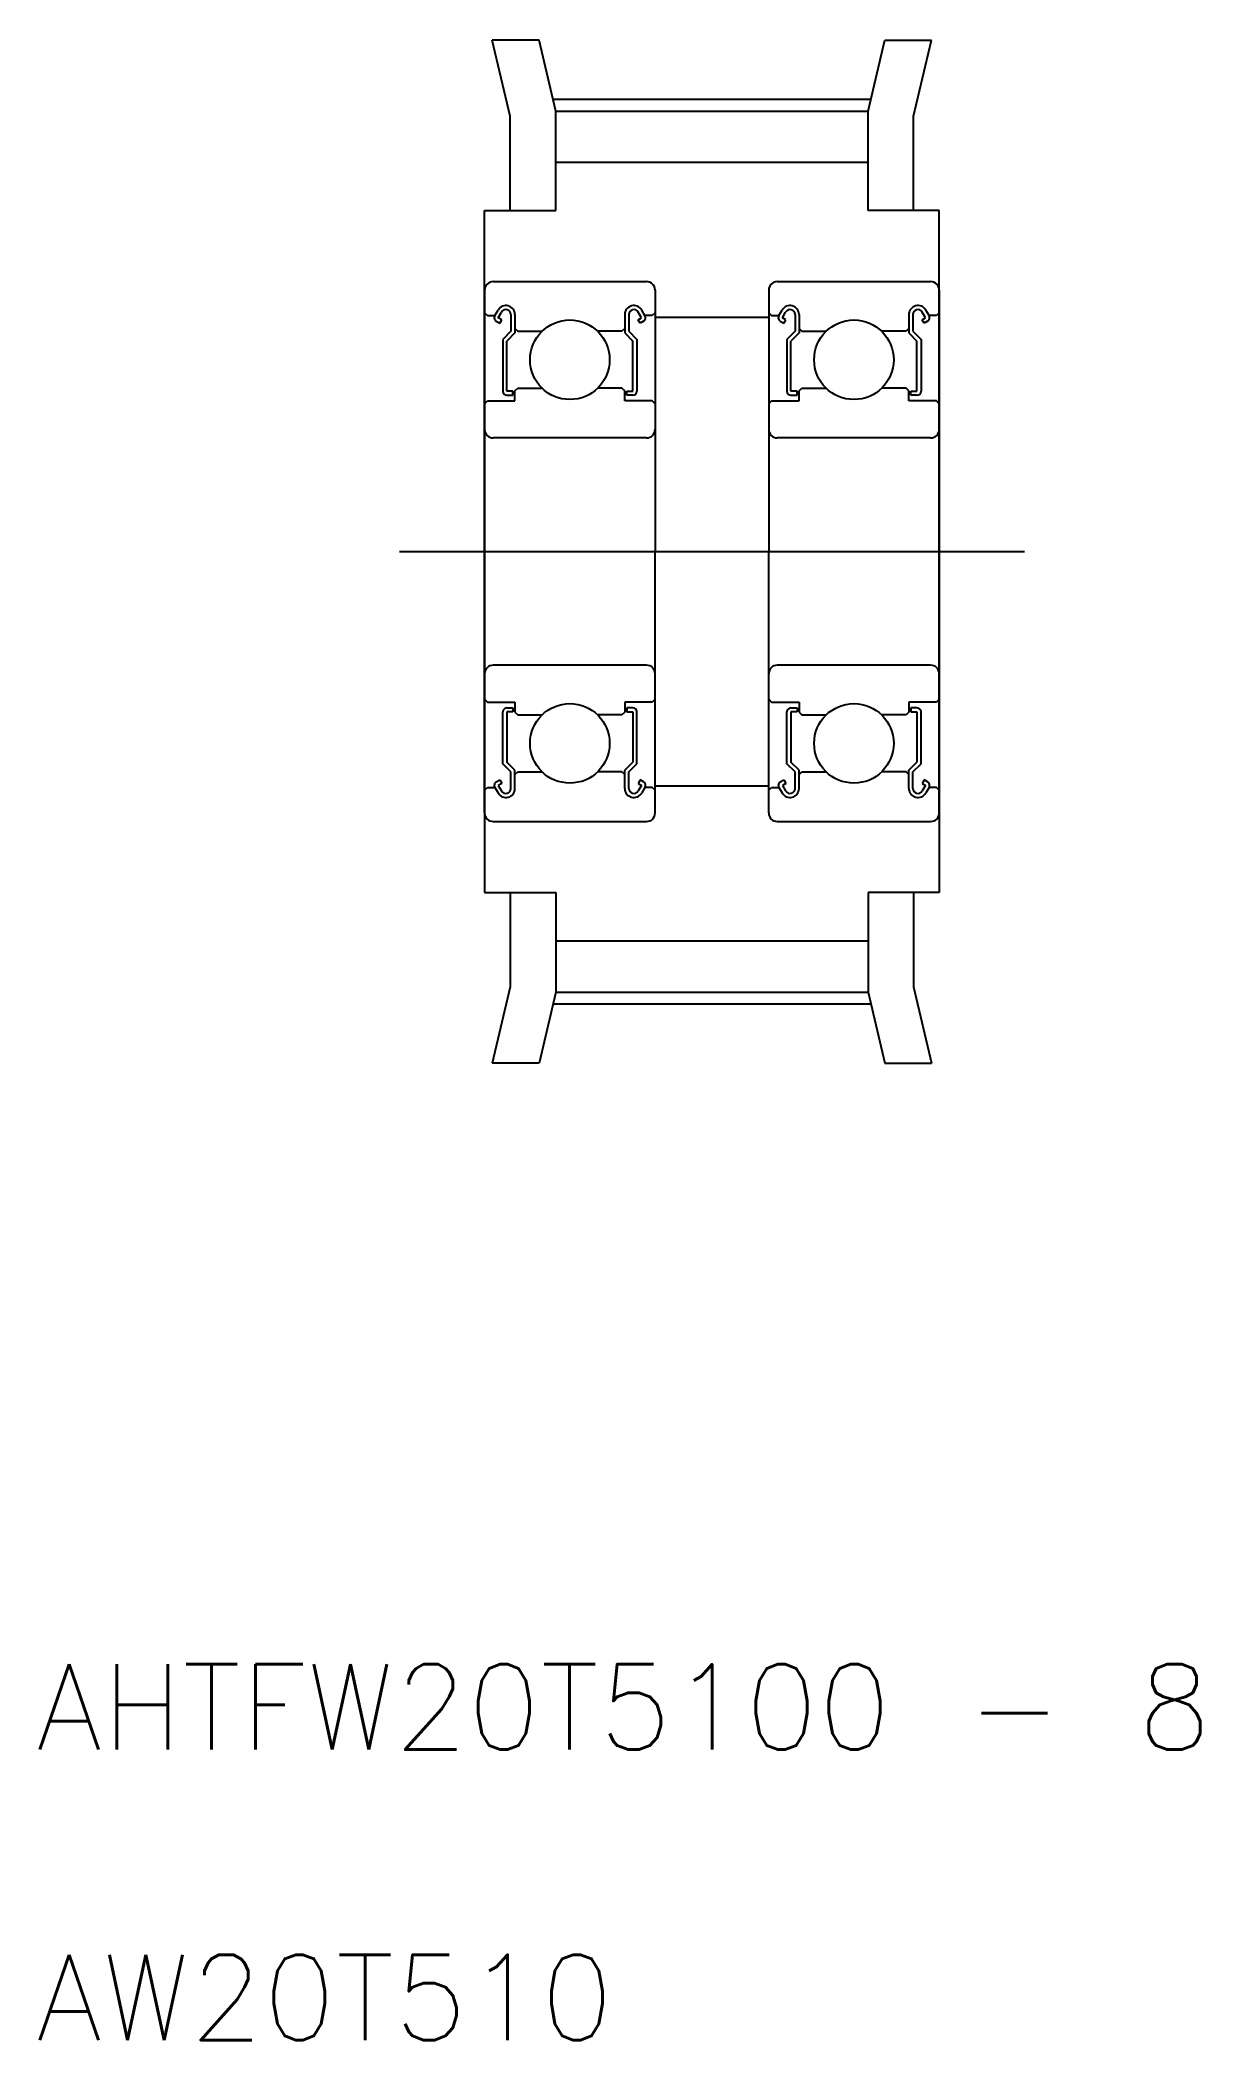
# Model space of a CAD drawing. Extents: x 22 to 62.8, y 0.3 to 70.7.
import ezdxf
from ezdxf.enums import TextEntityAlignment as Align

# ---------------------------------------------------------------- set-up
doc = ezdxf.new("R2010")
doc.units = 0
doc.linetypes.add('CENTER', pattern=[50.8, 31.75, -6.35, 6.35, -6.35])
doc.layers.get('0').update_dxf_attribs({"linetype": 'CONTINUOUS'})
doc.layers.add('CENTER', color=1, linetype='CONTINUOUS')
doc.styles.get("Standard").update_dxf_attribs({"font": 'txt.shx', "bigfont": 'bigfont.shx'})

msp = doc.modelspace()

# ---------------------------------------------------------------- linework, layer by layer
at = {"color": 7, "linetype": 'CONTINUOUS'}
for p, q in [((38.533, 68.007), (37.903, 70.692)), ((39.547, 70.692), (37.903, 70.692)), ((40.133, 68.192), (39.547, 70.692)), ((51.133, 68.192), (51.719, 70.692)), ((51.719, 70.692), (53.363, 70.692)), ((52.733, 68.007), (53.363, 70.692)), ((38.533, 64.692), (38.533, 68.007)), ((40.133, 68.192), (51.133, 68.192)), ((40.133, 64.692), (40.133, 68.192)), ((51.133, 64.692), (51.133, 68.192)), ((52.733, 64.692), (52.733, 68.007)), ((40.133, 66.392), (51.133, 66.392)), ((37.633, 52.692), (37.633, 64.692)), ((37.633, 64.692), (40.133, 64.692)), ((53.633, 64.692), (51.133, 64.692)), ((53.633, 52.692), (53.633, 64.692)), ((37.933, 62.192), (43.333, 62.192)), ((47.933, 62.192), (53.333, 62.192)), ((37.633, 61.892), (37.633, 52.692)), ((43.633, 61.892), (43.633, 52.692)), ((47.633, 61.892), (47.633, 52.692)), ((53.633, 61.892), (53.633, 52.692)), ((37.633, 61.092), (37.733, 60.992)), ((37.733, 60.992), (37.989, 60.992)), ((37.989, 60.992), (38.105, 61.188)), ((38.041, 60.798), (38.164, 60.727)), ((38.112, 60.921), (38.228, 61.117)), ((38.235, 60.85), (38.112, 60.921)), ((38.164, 60.727), (38.235, 60.85)), ((38.558, 61.029), (38.558, 60.442)), ((38.7, 61.029), (38.7, 60.383)), ((38.7, 60.542), (38.8, 60.442)), ((42.566, 60.542), (42.466, 60.442)), ((42.566, 61.029), (42.566, 60.383)), ((42.709, 61.029), (42.709, 60.442)), ((43.031, 60.85), (43.154, 60.921)), ((43.102, 60.727), (43.031, 60.85)), ((43.154, 60.921), (43.038, 61.117)), ((43.225, 60.798), (43.102, 60.727)), ((43.277, 60.992), (43.161, 61.188)), ((43.533, 60.992), (43.277, 60.992)), ((43.633, 61.092), (43.533, 60.992)), ((43.633, 60.942), (47.633, 60.942)), ((47.633, 61.092), (47.733, 60.992)), ((47.733, 60.992), (47.989, 60.992)), ((47.989, 60.992), (48.105, 61.188)), ((48.041, 60.798), (48.164, 60.727)), ((48.112, 60.921), (48.228, 61.117)), ((48.235, 60.85), (48.112, 60.921)), ((48.164, 60.727), (48.235, 60.85)), ((48.558, 61.029), (48.558, 60.442)), ((48.7, 61.029), (48.7, 60.383)), ((48.7, 60.542), (48.8, 60.442)), ((52.566, 60.542), (52.466, 60.442)), ((52.566, 61.029), (52.566, 60.383)), ((52.709, 61.029), (52.709, 60.442)), ((53.031, 60.85), (53.154, 60.921)), ((53.102, 60.727), (53.031, 60.85)), ((53.154, 60.921), (53.038, 61.117)), ((53.225, 60.798), (53.102, 60.727)), ((53.277, 60.992), (53.161, 61.188)), ((53.533, 60.992), (53.277, 60.992)), ((53.633, 61.092), (53.533, 60.992)), ((38.558, 60.442), (38.273, 60.158)), ((38.273, 60.158), (38.273, 58.334)), ((38.7, 60.383), (38.415, 60.099)), ((38.415, 58.334), (38.415, 60.099)), ((38.8, 60.442), (39.653, 60.442)), ((42.466, 60.442), (41.613, 60.442)), ((42.566, 60.383), (42.851, 60.099)), ((42.709, 60.442), (42.993, 60.158)), ((42.851, 58.334), (42.851, 60.099)), ((42.993, 60.158), (42.993, 58.334)), ((48.558, 60.442), (48.273, 60.158)), ((48.273, 60.158), (48.273, 58.334)), ((48.7, 60.383), (48.415, 60.099)), ((48.415, 58.334), (48.415, 60.099)), ((48.8, 60.442), (49.653, 60.442)), ((52.466, 60.442), (51.613, 60.442)), ((52.566, 60.383), (52.851, 60.099)), ((52.709, 60.442), (52.993, 60.158)), ((52.851, 58.334), (52.851, 60.099)), ((52.993, 60.158), (52.993, 58.334)), ((43.633, 59.592), (43.633, 59.592)), ((53.633, 59.592), (53.633, 59.592)), ((38.7, 58.342), (38.8, 58.442)), ((38.8, 58.442), (39.653, 58.442)), ((42.466, 58.442), (41.613, 58.442)), ((42.566, 58.342), (42.466, 58.442)), ((48.7, 58.342), (48.8, 58.442)), ((48.8, 58.442), (49.653, 58.442)), ((52.466, 58.442), (51.613, 58.442)), ((52.566, 58.342), (52.466, 58.442)), ((37.633, 57.892), (37.733, 57.992)), ((37.733, 57.992), (38.7, 57.992)), ((38.629, 58.334), (38.415, 58.334)), ((38.415, 58.192), (38.629, 58.192)), ((38.629, 58.192), (38.629, 58.334)), ((38.7, 57.992), (38.7, 58.342)), ((42.566, 57.992), (42.566, 58.342)), ((43.533, 57.992), (42.566, 57.992)), ((42.638, 58.192), (42.638, 58.334)), ((42.638, 58.334), (42.851, 58.334)), ((42.851, 58.192), (42.638, 58.192)), ((43.633, 57.892), (43.533, 57.992)), ((47.633, 57.892), (47.733, 57.992)), ((47.733, 57.992), (48.7, 57.992)), ((48.629, 58.334), (48.415, 58.334)), ((48.415, 58.192), (48.629, 58.192)), ((48.629, 58.192), (48.629, 58.334)), ((48.7, 57.992), (48.7, 58.342)), ((52.566, 57.992), (52.566, 58.342)), ((53.533, 57.992), (52.566, 57.992)), ((52.638, 58.334), (52.851, 58.334)), ((52.638, 58.192), (52.638, 58.334)), ((52.851, 58.192), (52.638, 58.192)), ((53.633, 57.892), (53.533, 57.992)), ((43.633, 57.292), (43.633, 57.292)), ((53.633, 57.292), (53.633, 57.292)), ((43.333, 56.692), (37.933, 56.692)), ((53.333, 56.692), (47.933, 56.692)), ((37.633, 52.692), (37.633, 40.692)), ((37.633, 43.492), (37.633, 52.692)), ((43.633, 43.492), (43.633, 52.692)), ((47.633, 43.492), (47.633, 52.692)), ((53.633, 52.692), (53.633, 40.692)), ((53.633, 43.492), (53.633, 52.692)), ((43.333, 48.692), (37.933, 48.692)), ((53.333, 48.692), (47.933, 48.692)), ((37.633, 47.492), (37.733, 47.392)), ((37.733, 47.392), (38.7, 47.392)), ((38.415, 47.192), (38.629, 47.192)), ((38.629, 47.192), (38.629, 47.05)), ((38.7, 47.392), (38.7, 47.042)), ((43.533, 47.392), (42.566, 47.392)), ((42.566, 47.392), (42.566, 47.042)), ((42.851, 47.192), (42.638, 47.192)), ((42.638, 47.192), (42.638, 47.05)), ((43.633, 47.492), (43.533, 47.392)), ((47.633, 47.492), (47.733, 47.392)), ((47.733, 47.392), (48.7, 47.392)), ((48.415, 47.192), (48.629, 47.192)), ((48.629, 47.192), (48.629, 47.05)), ((48.7, 47.392), (48.7, 47.042)), ((52.566, 47.392), (52.566, 47.042)), ((53.533, 47.392), (52.566, 47.392)), ((52.638, 47.192), (52.638, 47.05)), ((52.851, 47.192), (52.638, 47.192)), ((53.633, 47.492), (53.533, 47.392)), ((38.273, 45.227), (38.273, 47.05)), ((38.629, 47.05), (38.415, 47.05)), ((38.415, 47.05), (38.415, 45.285)), ((38.7, 47.042), (38.8, 46.942)), ((38.8, 46.942), (39.653, 46.942)), ((42.466, 46.942), (41.613, 46.942)), ((42.566, 47.042), (42.466, 46.942)), ((42.638, 47.05), (42.851, 47.05)), ((42.851, 47.05), (42.851, 45.285)), ((42.993, 45.227), (42.993, 47.05)), ((48.273, 45.227), (48.273, 47.05)), ((48.415, 47.05), (48.415, 45.285)), ((48.629, 47.05), (48.415, 47.05)), ((48.7, 47.042), (48.8, 46.942)), ((48.8, 46.942), (49.653, 46.942)), ((52.466, 46.942), (51.613, 46.942)), ((52.566, 47.042), (52.466, 46.942)), ((52.638, 47.05), (52.851, 47.05)), ((52.851, 47.05), (52.851, 45.285)), ((52.993, 45.227), (52.993, 47.05)), ((38.558, 44.942), (38.273, 45.227)), ((38.7, 45.001), (38.415, 45.285)), ((42.566, 45.001), (42.851, 45.285)), ((42.709, 44.942), (42.993, 45.227)), ((48.558, 44.942), (48.273, 45.227)), ((48.7, 45.001), (48.415, 45.285)), ((52.566, 45.001), (52.851, 45.285)), ((52.709, 44.942), (52.993, 45.227)), ((37.633, 44.292), (37.733, 44.392)), ((37.733, 44.392), (37.989, 44.392)), ((37.989, 44.392), (38.105, 44.196)), ((38.041, 44.586), (38.164, 44.658)), ((38.235, 44.534), (38.112, 44.463)), ((38.112, 44.463), (38.228, 44.267)), ((38.164, 44.657), (38.235, 44.534)), ((38.558, 44.355), (38.558, 44.942)), ((38.7, 44.355), (38.7, 45.001)), ((38.7, 44.842), (38.8, 44.942)), ((38.8, 44.942), (39.653, 44.942)), ((42.466, 44.942), (41.613, 44.942)), ((42.566, 44.842), (42.466, 44.942)), ((42.566, 44.355), (42.566, 45.001)), ((42.709, 44.355), (42.709, 44.942)), ((43.102, 44.657), (43.031, 44.534)), ((43.031, 44.534), (43.154, 44.463)), ((43.154, 44.463), (43.038, 44.267)), ((43.225, 44.586), (43.102, 44.658)), ((43.277, 44.392), (43.161, 44.196)), ((43.533, 44.392), (43.277, 44.392)), ((43.633, 44.292), (43.533, 44.392)), ((43.633, 44.442), (47.633, 44.442)), ((47.633, 44.292), (47.733, 44.392)), ((47.733, 44.392), (47.989, 44.392)), ((47.989, 44.392), (48.105, 44.196)), ((48.041, 44.586), (48.164, 44.658)), ((48.235, 44.534), (48.112, 44.463)), ((48.112, 44.463), (48.228, 44.267)), ((48.164, 44.657), (48.235, 44.534)), ((48.558, 44.355), (48.558, 44.942)), ((48.7, 44.355), (48.7, 45.001)), ((48.7, 44.842), (48.8, 44.942)), ((48.8, 44.942), (49.653, 44.942)), ((52.466, 44.942), (51.613, 44.942)), ((52.566, 44.842), (52.466, 44.942)), ((52.566, 44.355), (52.566, 45.001)), ((52.709, 44.355), (52.709, 44.942)), ((53.102, 44.657), (53.031, 44.534)), ((53.031, 44.534), (53.154, 44.463)), ((53.154, 44.463), (53.038, 44.267)), ((53.225, 44.586), (53.102, 44.658)), ((53.277, 44.392), (53.161, 44.196)), ((53.533, 44.392), (53.277, 44.392)), ((53.633, 44.292), (53.533, 44.392)), ((37.933, 43.192), (43.333, 43.192)), ((47.933, 43.192), (53.333, 43.192)), ((37.633, 40.692), (40.133, 40.692)), ((38.533, 40.692), (38.533, 37.377)), ((40.133, 40.692), (40.133, 37.192)), ((53.633, 40.692), (51.133, 40.692)), ((51.133, 40.692), (51.133, 37.192)), ((52.733, 40.692), (52.733, 37.377)), ((40.133, 38.992), (51.133, 38.992)), ((38.533, 37.377), (37.903, 34.692)), ((52.733, 37.377), (53.363, 34.692)), ((40.133, 37.192), (39.547, 34.692)), ((40.133, 37.192), (51.133, 37.192)), ((51.133, 37.192), (51.719, 34.692)), ((39.547, 34.692), (37.903, 34.692)), ((51.719, 34.692), (53.363, 34.692))]:
    msp.add_line(p, q, dxfattribs=at)
for centre in [(40.633, 59.442), (50.633, 59.442), (40.633, 45.942), (50.633, 45.942)]:
    msp.add_circle(centre, 1.4, dxfattribs=at)
for centre, radius, start, end in [((37.933, 61.892), 0.3, 90, 180), ((43.333, 61.892), 0.3, 0, 90), ((47.933, 61.892), 0.3, 90, 180), ((53.333, 61.892), 0.3, 0, 90), ((38.381, 61.029), 0.319, 0, 150.00027), ((42.885, 61.029), 0.319, 29.99973, 180), ((48.381, 61.029), 0.319, 0, 150.00027), ((52.885, 61.029), 0.319, 29.99973, 180), ((38.112, 60.921), 0.142, 149.99035, 240.00186), ((38.381, 61.029), 0.177, 0, 150.00316), ((42.885, 61.029), 0.177, 29.99684, 180), ((43.154, 60.921), 0.142, 299.99814, 30.00965), ((48.112, 60.921), 0.142, 149.99035, 240.00186), ((48.381, 61.029), 0.177, 0, 150.00316), ((52.885, 61.029), 0.177, 29.99684, 180), ((53.154, 60.921), 0.142, 299.99814, 30.00965), ((38.415, 58.334), 0.142, 180.00005, 270.00003), ((42.851, 58.334), 0.142, 269.99997, 359.99995), ((48.415, 58.334), 0.142, 180.00005, 270.00003), ((52.851, 58.334), 0.142, 269.99997, 359.99995), ((37.933, 56.992), 0.3, 180, 270), ((43.333, 56.992), 0.3, 270, 0), ((47.933, 56.992), 0.3, 180, 270), ((53.333, 56.992), 0.3, 270, 0), ((37.933, 48.392), 0.3, 90, 180), ((43.333, 48.392), 0.3, 0, 90), ((47.933, 48.392), 0.3, 90, 180), ((53.333, 48.392), 0.3, 0, 90), ((38.415, 47.05), 0.142, 89.99997, 179.99995), ((42.851, 47.05), 0.142, 0.00005, 90.00003), ((48.415, 47.05), 0.142, 89.99997, 179.99995), ((52.851, 47.05), 0.142, 0.00005, 90.00003), ((38.112, 44.463), 0.142, 119.99814, 210.00965), ((38.381, 44.355), 0.319, 209.99973, 0), ((38.381, 44.355), 0.177, 209.99684, 0), ((42.885, 44.355), 0.319, 180, 330.00027), ((42.885, 44.355), 0.177, 180, 330.00316), ((43.154, 44.463), 0.142, 329.99035, 60.00186), ((48.112, 44.463), 0.142, 119.99814, 210.00965), ((48.381, 44.355), 0.319, 209.99973, 0), ((48.381, 44.355), 0.177, 209.99684, 0), ((52.885, 44.355), 0.319, 180, 330.00027), ((52.885, 44.355), 0.177, 180, 330.00316), ((53.154, 44.463), 0.142, 329.99035, 60.00186), ((37.933, 43.492), 0.3, 180, 270), ((43.333, 43.492), 0.3, 270, 0), ((47.933, 43.492), 0.3, 180, 270), ((53.333, 43.492), 0.3, 270, 0)]:
    msp.add_arc(centre, radius, start, end, dxfattribs=at)
at = {"layer": 'CENTER', "color": 1, "linetype": 'CENTER'}
for p, q in [((40.036, 68.607), (51.23, 68.607)), ((34.633, 52.692), (56.633, 52.692)), ((40.036, 36.777), (51.23, 36.777))]:
    msp.add_line(p, q, dxfattribs=at)

# ---------------------------------------------------------------- texts
at = {"color": 7, "linetype": 'CONTINUOUS'}
for s, p in [('AHTFW20T5100 - 8', (21.852, 9.634)), ('AW20T510', (21.852, -0.586))]:
    msp.add_text(s, height=3, dxfattribs=at).set_placement(p, align=Align.BOTTOM_LEFT)

doc.saveas('drawing.dxf')
